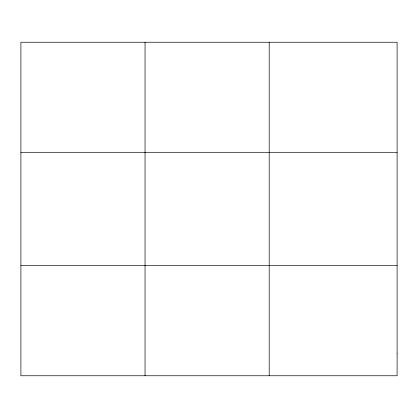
<?xml version="1.0" encoding="UTF-8"?>
<svg xmlns="http://www.w3.org/2000/svg" width="418" height="418" viewBox="0 0 418 418"><rect width="100%" height="100%" fill="white"/><g stroke="black" fill="none" stroke-linecap="round" stroke-linejoin="round"><path stroke-width="0.63" d="M145.046 42.244L145.046 375.756M269.192 42.244L269.192 375.756M20.9 152.304L397.1 152.304M20.9 265.696L397.1 265.696M397.1 353.743L397.1 375.756L20.9 375.756L20.9 42.244L397.1 42.244L397.1 353.743"/></g></svg>
